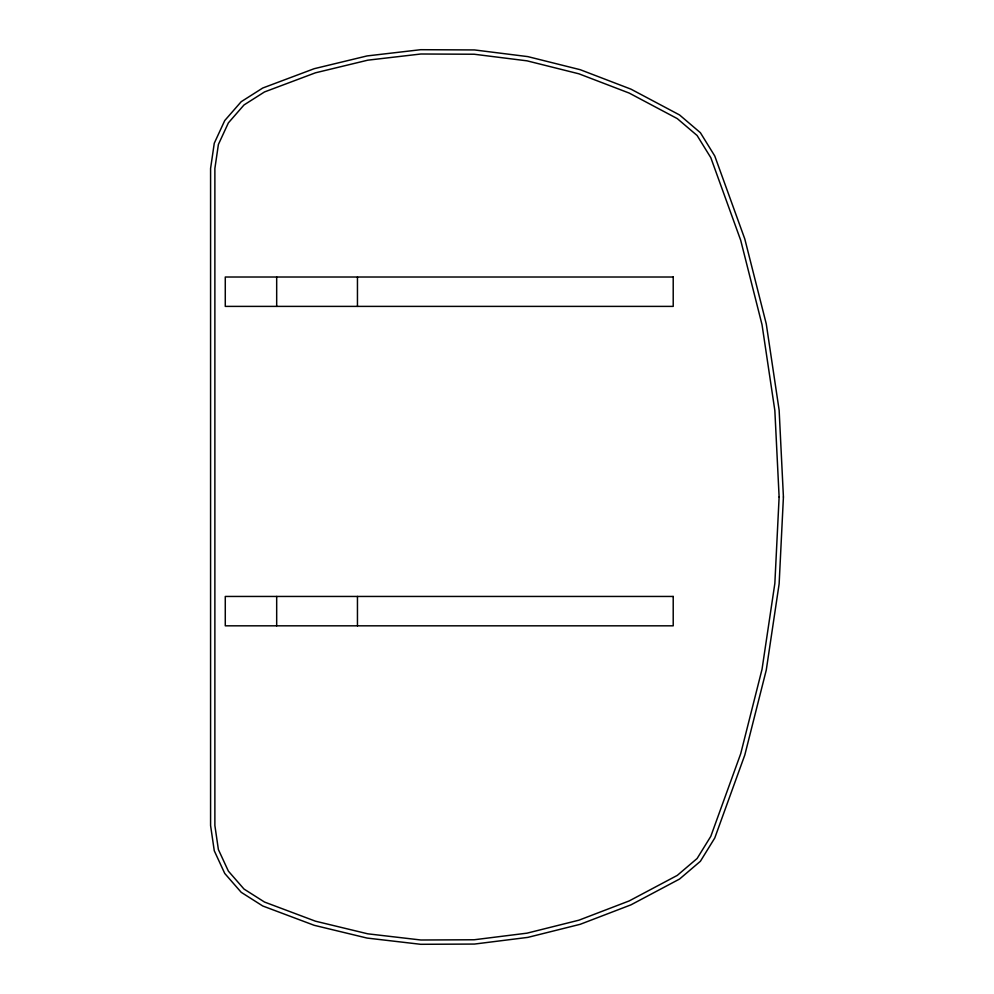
<?xml version="1.0" encoding="UTF-8"?>
<svg xmlns="http://www.w3.org/2000/svg" width="994" height="994" viewBox="0 0 994 994"><rect width="100%" height="100%" fill="white"/><g stroke="black" fill="none" stroke-linecap="round" stroke-linejoin="round"><path stroke-width="1.49" d="M357.455 277.015L357.455 306.388M357.455 596.45L357.455 625.822M276.68 277.015L276.68 306.388M276.68 596.45L276.68 625.822M779.122 497L774.848 583.441L762.038 669.248L740.692 753.763L710.809 836.339L697.117 858.493L677.287 875.391L629.202 900.924L578.93 920.183L527.056 933.155L474.188 939.765L420.897 940.001L367.792 933.826L315.458 921.189L264.491 902.043L244.002 889.046L228.371 871.117L218.382 849.535L214.878 825.517L214.878 168.483L218.394 144.465L228.371 122.883L244.015 104.954L264.491 91.945L315.458 72.811L367.792 60.174L420.897 53.999L474.188 54.235L527.056 60.845L578.93 73.817L629.202 93.076L677.287 118.609L697.117 135.507L710.809 157.673L740.692 240.25L762.038 324.752L774.848 410.559L779.122 497M783.421 497L779.134 583.863L766.262 670.093L744.804 755.018L714.773 837.992L700.385 861.301L679.536 879.056L630.979 904.838L580.223 924.296L527.851 937.379L474.461 944.064L420.661 944.3L367.047 938.063L314.203 925.302L262.739 905.981L241.207 892.314L224.756 873.465L214.269 850.765L210.579 825.517L210.579 168.483L214.269 143.235L224.756 120.535L241.207 101.699L262.739 88.019L314.203 68.698L367.047 55.937L420.661 49.7L474.461 49.936L527.851 56.621L580.223 69.704L630.979 89.162L679.536 114.944L700.385 132.699L714.773 156.008L744.804 238.982L766.262 323.907L779.134 410.137L783.421 497M673.211 277.015L225.278 277.015L225.278 306.388L673.211 306.388L673.211 277.015M673.211 596.45L225.278 596.45L225.278 625.822L673.211 625.822L673.211 596.45"/></g></svg>
